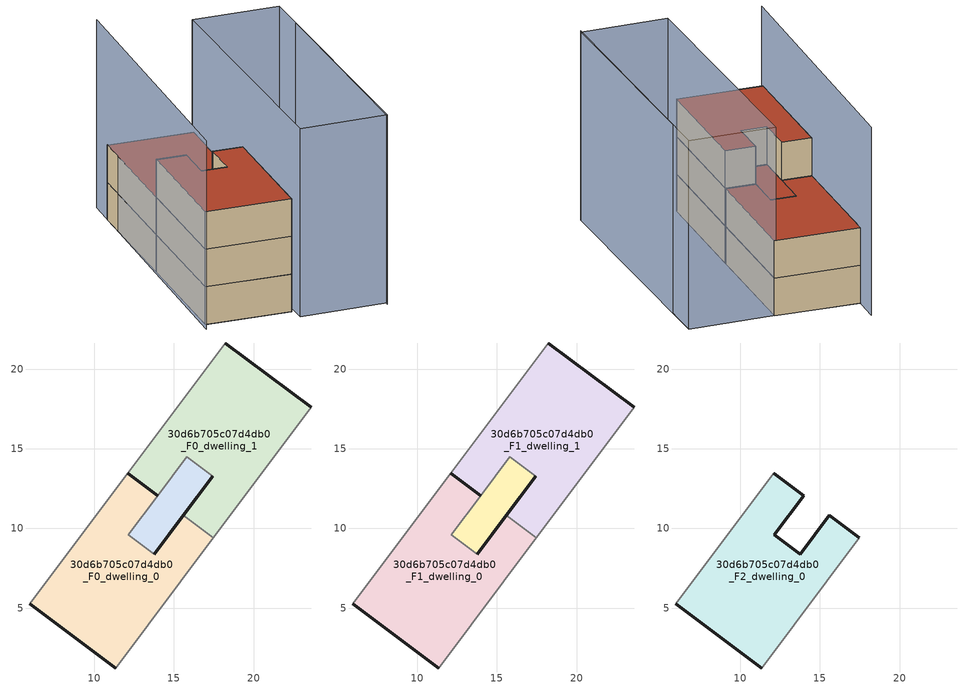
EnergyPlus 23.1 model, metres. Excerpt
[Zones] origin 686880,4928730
30d6b705c07d4db0_F0_dwelling_0
 floor ground (EU_floor_Construction): 11.34,1.23 17.48,9.42 15.59,10.83 13.75,8.38 12.13,9.59 13.97,12.05 12.08,13.47 5.94,5.28 z0
 wall outside (EU_wall_Construction): 13.75,8.38 15.59,10.83 / 11.34,1.23 5.94,5.28 / 12.08,13.47 13.97,12.05 z0:3
 wall adiabatic (EU_wall_Construction): 5.94,5.28 12.08,13.47 / 17.48,9.42 11.34,1.23 z0:3
 wall to 30d6b705c07d4db0_F0_circulation (EU_wall_Construction): 13.97,12.05 12.13,9.59 / 12.13,9.6 13.75,8.38 z0:3
 wall to 30d6b705c07d4db0_F0_dwelling_1 (EU_wall_Construction): 15.59,10.83 17.48,9.42 z0:3
30d6b705c07d4db0_F0_dwelling_1
 floor ground (EU_floor_Construction): 17.48,9.42 23.62,17.6 18.23,21.65 12.08,13.47 13.97,12.05 15.81,14.5 17.43,13.29 15.59,10.83 z0
 wall outside (EU_wall_Construction): 15.59,10.83 17.43,13.29 / 18.23,21.65 23.62,17.6 / 13.97,12.05 12.08,13.47 z0:3
 wall adiabatic (EU_wall_Construction): 12.08,13.47 18.23,21.65 / 23.62,17.6 17.48,9.42 z0:3
 wall to 30d6b705c07d4db0_F0_circulation (EU_wall_Construction): 17.43,13.29 15.81,14.5 / 15.82,14.5 13.97,12.05 z0:3
30d6b705c07d4db0_F0_circulation
 floor ground (EU_floor_Construction): 13.75,8.38 17.43,13.29 15.81,14.5 12.13,9.59 z0
 wall outside (EU_wall_Construction): 17.43,13.29 13.75,8.38 z0:3
30d6b705c07d4db0_F1_dwelling_0
 floor to 30d6b705c07d4db0_F0_dwelling_0 (EU_floor_Construction): 11.34,1.23 17.48,9.42 15.59,10.83 13.75,8.38 12.13,9.59 13.97,12.05 12.08,13.47 5.94,5.28 z3
 wall outside (EU_wall_Construction): 13.75,8.38 15.59,10.83 / 11.34,1.23 5.94,5.28 / 12.08,13.47 13.97,12.05 z3:6
 wall adiabatic (EU_wall_Construction): 5.94,5.28 12.08,13.47 / 17.48,9.42 11.34,1.23 z3:6
 wall to 30d6b705c07d4db0_F1_circulation (EU_wall_Construction): 13.97,12.05 12.13,9.59 / 12.13,9.6 13.75,8.38 z3:6
 wall to 30d6b705c07d4db0_F1_dwelling_1 (EU_wall_Construction): 15.59,10.83 17.48,9.42 z3:6
30d6b705c07d4db0_F1_dwelling_1
 floor to 30d6b705c07d4db0_F0_dwelling_1 (EU_floor_Construction): 17.48,9.42 23.62,17.6 18.23,21.65 12.08,13.47 13.97,12.05 15.81,14.5 17.43,13.29 15.59,10.83 z3
 wall outside (EU_wall_Construction): 15.59,10.83 17.43,13.29 / 18.23,21.65 23.62,17.6 / 13.97,12.05 12.08,13.47 z3:6
 wall adiabatic (EU_wall_Construction): 12.08,13.47 18.23,21.65 / 23.62,17.6 17.48,9.42 z3:6
 wall to 30d6b705c07d4db0_F1_circulation (EU_wall_Construction): 17.43,13.29 15.81,14.5 / 15.82,14.5 13.97,12.05 z3:6
 roof outside (EU_roof_Construction): 23.62,17.6 17.48,9.42 15.59,10.83 17.43,13.29 15.81,14.5 13.97,12.05 12.08,13.47 18.23,21.65 z6
30d6b705c07d4db0_F1_circulation
 floor to 30d6b705c07d4db0_F0_circulation (EU_floor_Construction): 13.75,8.38 17.43,13.29 15.81,14.5 12.13,9.59 z3
 wall outside (EU_wall_Construction): 17.43,13.29 13.75,8.38 z3:6
 roof outside (EU_roof_Construction): 17.43,13.29 13.75,8.38 12.13,9.59 15.81,14.5 z6
30d6b705c07d4db0_F2_dwelling_0
 floor to 30d6b705c07d4db0_F1_dwelling_0 (EU_floor_Construction): 11.34,1.23 17.48,9.42 15.59,10.83 13.75,8.38 12.13,9.59 13.97,12.05 12.08,13.47 5.94,5.28 z6
 wall outside (EU_wall_Construction): 12.08,13.47 13.97,12.05 12.13,9.59 13.75,8.38 15.59,10.83 17.48,9.42 / 11.34,1.23 5.94,5.28 z6:9
 wall adiabatic (EU_wall_Construction): 5.94,5.28 12.08,13.47 / 17.48,9.42 11.34,1.23 z6:9
 roof outside (EU_roof_Construction): 15.59,10.83 17.48,9.42 11.34,1.23 5.94,5.28 12.08,13.47 13.97,12.05 12.13,9.59 13.75,8.38 z9
shading: 19.66,23.49 5.3,4.77 / 16.26,-3.93 29.01,13.6 / 10.93,0.2 23.48,17.61 / 23.48,17.61 29.01,13.62 / 29.01,13.62 16.46,-3.78 / 16.46,-3.78 10.93,0.2 z0:15
[Building]
EU S2 Campaign: North Axis=0; Terrain=City; Solar Distribution=FullExterior
[Site:Location]
Bologna: Latitude=44.5; Longitude=11.25; Time Zone=1; Elevation=37
[SizingPeriod:WeatherFileDays]
AnnualSizingPeriod: Begin Month=1; Begin Day of Month=1; End Month=12; End Day of Month=31; Day of Week for Start Day=Monday; Use Weather File Daylight Saving Period=No; Use Weather File Rain and Snow Indicators=No
[MATERIAL]
EU_InternalMass_Material: Roughness=MediumRough; Thickness=0.1; Conductivity=1; Density=1800; Specific Heat=900; Thermal Absorptance=0.9; Solar Absorptance=0.7; Visible Absorptance=0.7
[MATERIAL:NOMASS] Roughness=MediumRough; Thermal Absorptance=0.9; Solar Absorptance=0.7; Visible Absorptance=0.7
Name | Thermal Resistance
EU_wall_NoMass | 0.937881
EU_roof_NoMass | 0.548572
EU_floor_NoMass | 0.71348
[CONSTRUCTION]
EU_wall_Construction: EU_wall_NoMass
EU_roof_Construction: EU_roof_NoMass
EU_floor_Construction: EU_floor_NoMass
EU_InternalMass_Construction: EU_InternalMass_Material
[ZONE] Type=1; Multiplier=1; Ceiling Height=autocalculate; Floor Area=autocalculate; Part of Total Floor Area=Yes
Name | Volume
30d6b705c07d4db0_F0_dwelling_0 | 188.424
30d6b705c07d4db0_F1_dwelling_0; 30d6b705c07d4db0_F2_dwelling_0 | 188.425
30d6b705c07d4db0_F0_dwelling_1; 30d6b705c07d4db0_F1_dwelling_1 | 188.421
30d6b705c07d4db0_F0_circulation; 30d6b705c07d4db0_F1_circulation | 37.2649
[INTERNALMASS] Construction=EU_InternalMass_Construction
Name | Zone or ZoneList | Surface Area
30d6b705c07d4db0_F0_dwelling_0_EU_InternalMass | 30d6b705c07d4db0_F0_dwelling_0 | 62.8073
30d6b705c07d4db0_F0_dwelling_1_EU_InternalMass | 30d6b705c07d4db0_F0_dwelling_1 | 62.8073
30d6b705c07d4db0_F1_dwelling_0_EU_InternalMass | 30d6b705c07d4db0_F1_dwelling_0 | 62.8073
30d6b705c07d4db0_F1_dwelling_1_EU_InternalMass | 30d6b705c07d4db0_F1_dwelling_1 | 62.8073
30d6b705c07d4db0_F2_dwelling_0_EU_InternalMass | 30d6b705c07d4db0_F2_dwelling_0 | 138.501
[OTHEREQUIPMENT] Fuel Type=Electricity; Design Level Calculation Method=Watts/Area; Power per Zone Floor Area=1; Fraction Latent=0; Fraction Radiant=0; Fraction Lost=0; Carbon Dioxide Generation Rate=0; EndUse Subcategory=EU_Step8_InternalGains
Name | Zone or ZoneList or Space or SpaceList | Schedule
EU_Step8_InternalGain_30d6b705c07d4db0_F0_dwelling_0_f000 | 30d6b705c07d4db0_F0_dwelling_0 | EU_Step8_GainSchedule_30d6b705c07d4db0_F0_dwelling_0_f000
EU_Step8_InternalGain_30d6b705c07d4db0_F0_dwelling_1_f000 | 30d6b705c07d4db0_F0_dwelling_1 | EU_Step8_GainSchedule_30d6b705c07d4db0_F0_dwelling_1_f000
EU_Step8_InternalGain_30d6b705c07d4db0_F1_dwelling_0_f000 | 30d6b705c07d4db0_F1_dwelling_0 | EU_Step8_GainSchedule_30d6b705c07d4db0_F1_dwelling_0_f000
EU_Step8_InternalGain_30d6b705c07d4db0_F1_dwelling_1_f000 | 30d6b705c07d4db0_F1_dwelling_1 | EU_Step8_GainSchedule_30d6b705c07d4db0_F1_dwelling_1_f000
EU_Step8_InternalGain_30d6b705c07d4db0_F2_dwelling_0_f000 | 30d6b705c07d4db0_F2_dwelling_0 | EU_Step8_GainSchedule_30d6b705c07d4db0_F2_dwelling_0_f000
[ZONEINFILTRATION:DESIGNFLOWRATE] Schedule=EU_AlwaysOn; Design Flow Rate Calculation Method=Flow/Area; Flow Rate per Floor Area=0.0005; Constant Term Coefficient=1; Temperature Term Coefficient=0; Velocity Term Coefficient=0; Velocity Squared Term Coefficient=0
Name | Zone or ZoneList or Space or SpaceList
EU_Circulation_Infiltration_30d6b705c07d4db0_F0_circulation | 30d6b705c07d4db0_F0_circulation
EU_Circulation_Infiltration_30d6b705c07d4db0_F1_circulation | 30d6b705c07d4db0_F1_circulation
[ZONEVENTILATION:DESIGNFLOWRATE] Schedule=EU_AlwaysOn; Design Flow Rate Calculation Method=AirChanges/Hour; Air Changes per Hour=0.687892; Ventilation Type=Natural; Fan Pressure Rise=0; Fan Total Efficiency=1; Constant Term Coefficient=1; Temperature Term Coefficient=0; Velocity Term Coefficient=0; Velocity Squared Term Coefficient=0; Minimum Indoor Temperature=-100; Maximum Indoor Temperature=100; Delta Temperature=-100; Minimum Outdoor Temperature=-100; Maximum Outdoor Temperature=100; Maximum Wind Speed=40
Name | Zone or ZoneList or Space or SpaceList
EU_ConstantAir_30d6b705c07d4db0_F0_dwelling_0 | 30d6b705c07d4db0_F0_dwelling_0
EU_ConstantAir_30d6b705c07d4db0_F0_dwelling_1 | 30d6b705c07d4db0_F0_dwelling_1
EU_ConstantAir_30d6b705c07d4db0_F1_dwelling_0 | 30d6b705c07d4db0_F1_dwelling_0
EU_ConstantAir_30d6b705c07d4db0_F1_dwelling_1 | 30d6b705c07d4db0_F1_dwelling_1
EU_ConstantAir_30d6b705c07d4db0_F2_dwelling_0 | 30d6b705c07d4db0_F2_dwelling_0
[HVACTEMPLATE:THERMOSTAT] Constant Heating Setpoint=20; Constant Cooling Setpoint=50
EU_HeatOnly_30d6b705c07d4db0_F0_dwelling_0; EU_HeatOnly_30d6b705c07d4db0_F0_dwelling_1; EU_HeatOnly_30d6b705c07d4db0_F1_dwelling_0; EU_HeatOnly_30d6b705c07d4db0_F1_dwelling_1; EU_HeatOnly_30d6b705c07d4db0_F2_dwelling_0
[HVACTEMPLATE:ZONE:IDEALLOADSAIRSYSTEM] System Availability Schedule=EU_AlwaysOn; Maximum Heating Supply Air Temperature=50; Minimum Cooling Supply Air Temperature=13; Maximum Heating Supply Air Humidity Ratio=0.0156; Minimum Cooling Supply Air Humidity Ratio=0.0077; Heating Limit=NoLimit; Cooling Limit=NoLimit; Heating Availability Schedule=EU_AlwaysOn; Cooling Availability Schedule=EU_CoolingOff; Dehumidification Control Type=ConstantSensibleHeatRatio; Cooling Sensible Heat Ratio=0.7; Dehumidification Setpoint=60; Humidification Control Type=None; Humidification Setpoint=30; Outdoor Air Method=None; Outdoor Air Flow Rate per Person=0.00944; Outdoor Air Flow Rate per Zone Floor Area=0; Outdoor Air Flow Rate per Zone=0; Demand Controlled Ventilation Type=None; Outdoor Air Economizer Type=NoEconomizer; Heat Recovery Type=None; Sensible Heat Recovery Effectiveness=0.7; Latent Heat Recovery Effectiveness=0.65
Name | Template Thermostat
30d6b705c07d4db0_F0_dwelling_0 | EU_HeatOnly_30d6b705c07d4db0_F0_dwelling_0
30d6b705c07d4db0_F0_dwelling_1 | EU_HeatOnly_30d6b705c07d4db0_F0_dwelling_1
30d6b705c07d4db0_F1_dwelling_0 | EU_HeatOnly_30d6b705c07d4db0_F1_dwelling_0
30d6b705c07d4db0_F1_dwelling_1 | EU_HeatOnly_30d6b705c07d4db0_F1_dwelling_1
30d6b705c07d4db0_F2_dwelling_0 | EU_HeatOnly_30d6b705c07d4db0_F2_dwelling_0
[SIZING:ZONE] Zone Cooling Design Supply Air Temperature Input Method=SupplyAirTemperature; Zone Cooling Design Supply Air Temperature=13; Zone Heating Design Supply Air Temperature Input Method=SupplyAirTemperature; Zone Heating Design Supply Air Temperature=50; Zone Cooling Design Supply Air Humidity Ratio=0.008; Zone Heating Design Supply Air Humidity Ratio=0.008; Cooling Design Air Flow Method=DesignDay; Cooling Design Air Flow Rate=0; Cooling Minimum Air Flow per Zone Floor Area=0.000762; Cooling Minimum Air Flow=0; Cooling Minimum Air Flow Fraction=0.2; Heating Design Air Flow Method=DesignDay; Heating Design Air Flow Rate=0; Heating Maximum Air Flow per Zone Floor Area=0.002032; Heating Maximum Air Flow=0.141576; Heating Maximum Air Flow Fraction=0.3; Account for Dedicated Outdoor Air System=No; Dedicated Outdoor Air System Control Strategy=NeutralSupplyAir; Dedicated Outdoor Air Low Setpoint Temperature for Design=autosize; Dedicated Outdoor Air High Setpoint Temperature for Design=autosize; Zone Load Sizing Method=Sensible Load Only No Latent Load; Zone Latent Cooling Design Supply Air Humidity Ratio Input Method=HumidityRatioDifference; Zone Cooling Design Supply Air Humidity Ratio Difference=0.005; Zone Latent Heating Design Supply Air Humidity Ratio Input Method=HumidityRatioDifference; Zone Humidification Design Supply Air Humidity Ratio Difference=0.005
30d6b705c07d4db0_F0_dwelling_0; 30d6b705c07d4db0_F0_dwelling_1; 30d6b705c07d4db0_F1_dwelling_0; 30d6b705c07d4db0_F1_dwelling_1; 30d6b705c07d4db0_F2_dwelling_0
[SCHEDULE:CONSTANT]
Name | Hourly Value
EU_AlwaysOn | 1
EU_CoolingOff | 0
[SCHEDULE:FILE] Column Number=1; Rows to Skip at Top=0; Number of Hours of Data=8760; Column Separator=Comma; Interpolate to Timestep=No; Minutes per Item=60; Adjust Schedule for Daylight Savings=Yes
Name | File
EU_Step8_GainSchedule_30d6b705c07d4db0_F0_dwelling_0_f000 | ../../schedules/30d6b705c07d4db0/30d6b705c07d4db0_F0_dwelling_0_f000_gain.csv
EU_Step8_GainSchedule_30d6b705c07d4db0_F0_dwelling_1_f000 | ../../schedules/30d6b705c07d4db0/30d6b705c07d4db0_F0_dwelling_1_f000_gain.csv
EU_Step8_GainSchedule_30d6b705c07d4db0_F1_dwelling_0_f000 | ../../schedules/30d6b705c07d4db0/30d6b705c07d4db0_F1_dwelling_0_f000_gain.csv
EU_Step8_GainSchedule_30d6b705c07d4db0_F1_dwelling_1_f000 | ../../schedules/30d6b705c07d4db0/30d6b705c07d4db0_F1_dwelling_1_f000_gain.csv
EU_Step8_GainSchedule_30d6b705c07d4db0_F2_dwelling_0_f000 | ../../schedules/30d6b705c07d4db0/30d6b705c07d4db0_F2_dwelling_0_f000_gain.csv
